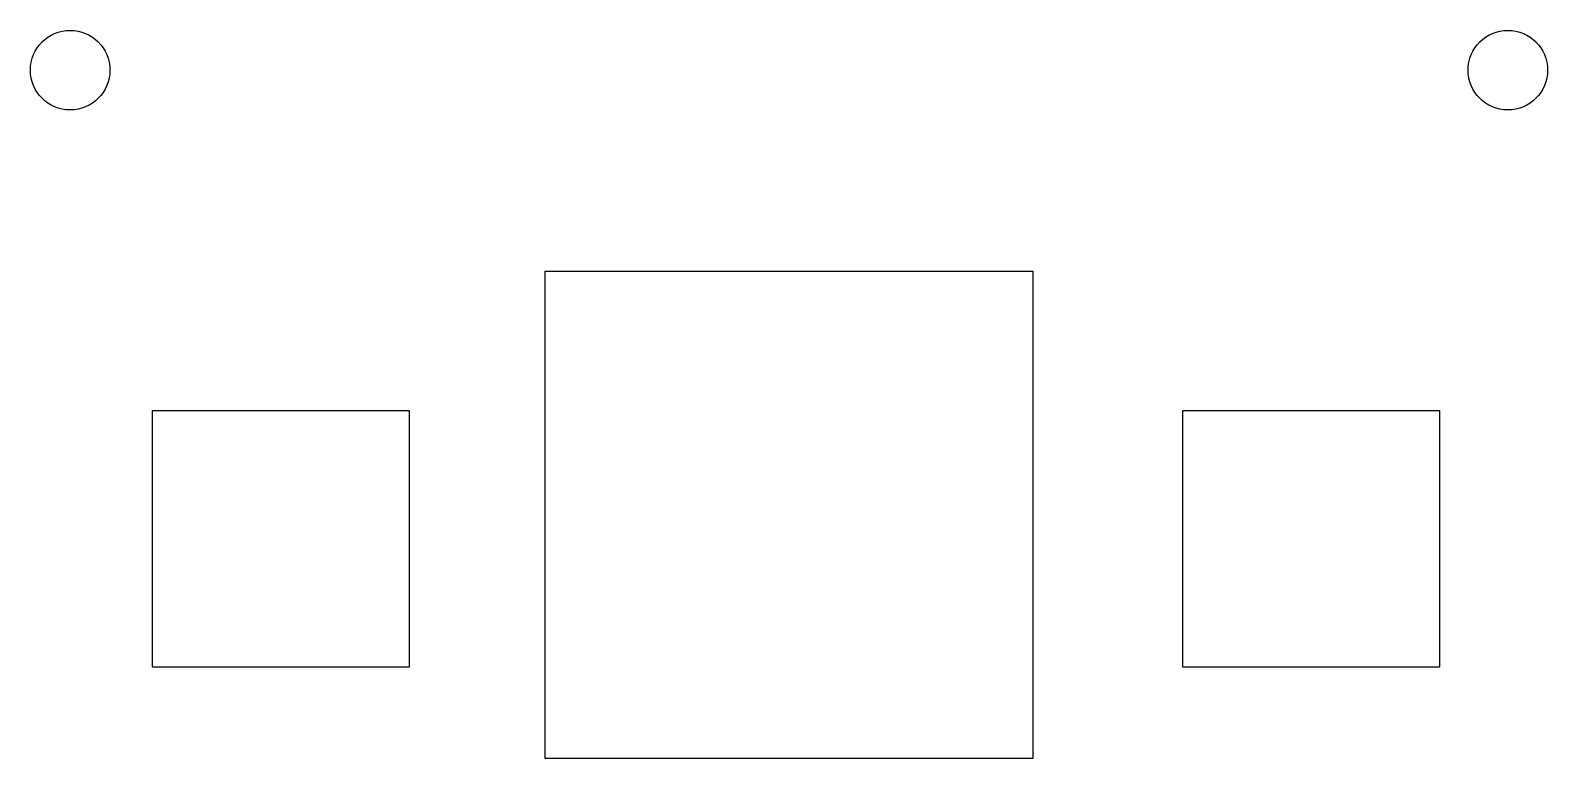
# Model space of a CAD drawing. Header units: millimetres. Extents: x 924.1 to 983.2, y 557.3 to 585.7.
import ezdxf

# ---------------------------------------------------------------- set-up
doc = ezdxf.new("R2010")
doc.units = ezdxf.units.MM
doc.layers.add('Layer_0', color=7, linetype='CONTINUOUS')

msp = doc.modelspace()

# ---------------------------------------------------------------- linework, layer by layer
at = {"layer": '', "color": 7, "linetype": 'Continuous'}
for points in [[(944.16162, 576.32825), (963.16162, 576.32825), (963.16162, 557.32825), (944.16162, 557.32825), (944.16162, 576.32825)], [(928.8631, 570.89978), (938.8631, 570.89978), (938.8631, 560.89978), (928.8631, 560.89978), (928.8631, 570.89978)], [(969, 570.89978), (979, 570.89978), (979, 560.89978), (969, 560.89978), (969, 570.89978)]]:
    msp.add_lwpolyline(points, close=True, dxfattribs=at)
at = {"layer": 'Layer_0', "color": 7, "linetype": 'Continuous'}
for centre in [(925.66162, 584.15729), (981.66162, 584.15729)]:
    msp.add_circle(centre, 1.55, dxfattribs=at)

doc.saveas('drawing.dxf')
